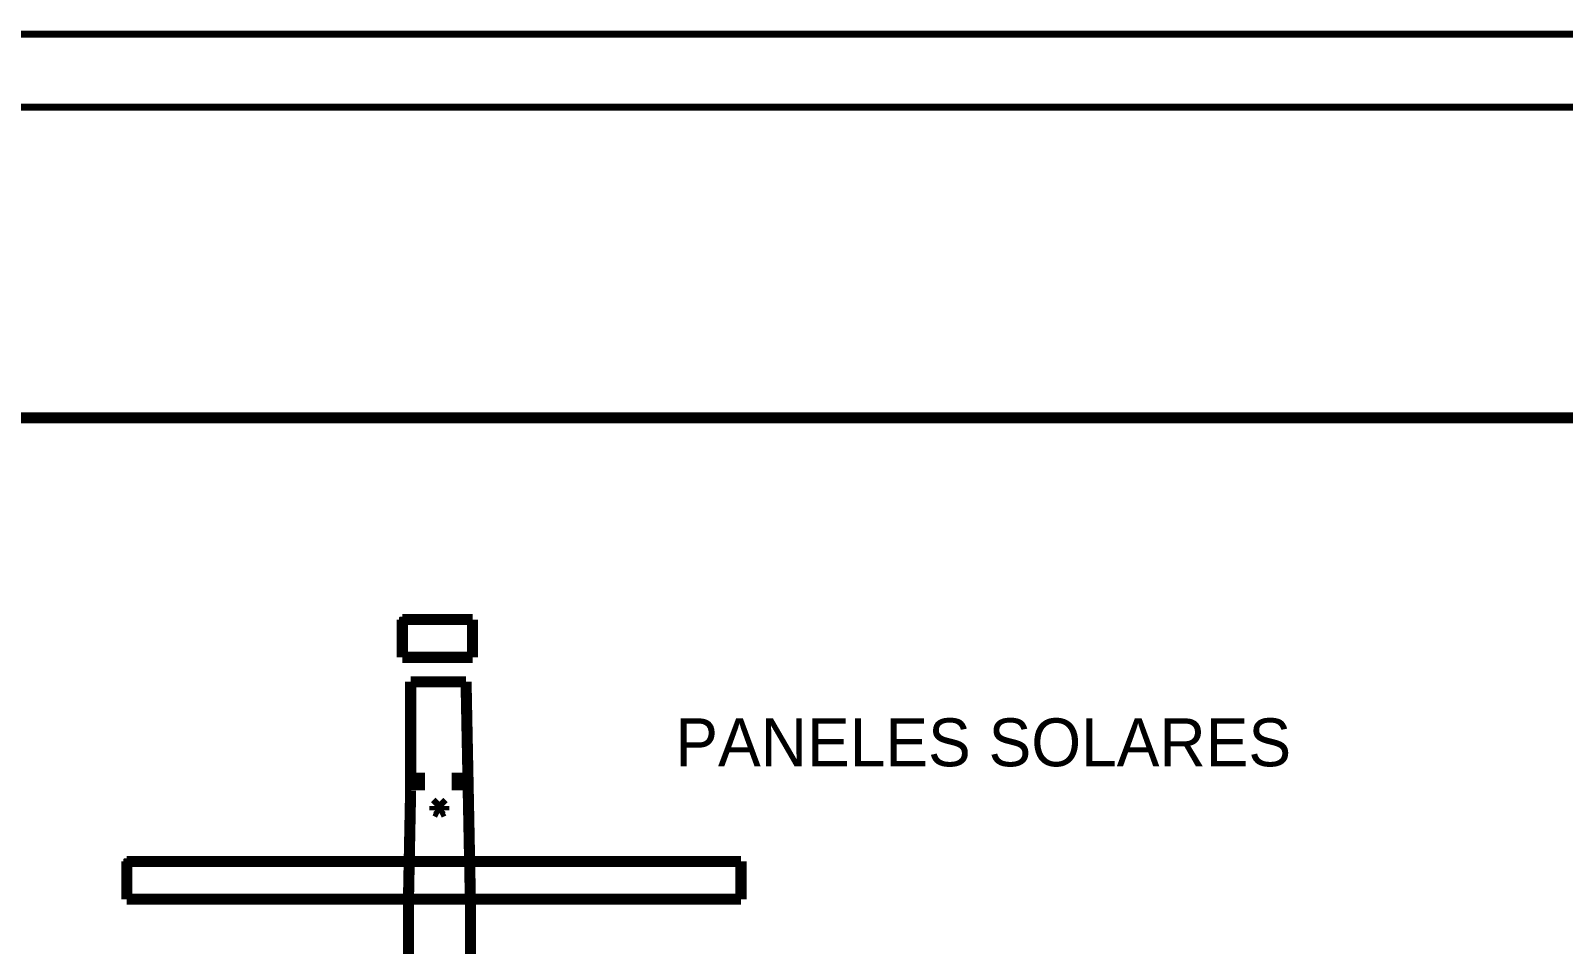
# Model space of a CAD drawing. Extents: x 0.27 to 8.12, y 0.27 to 5.77.
# Drawn here: x 1.419 to 2.571, y 5.088 to 5.774 of the extents above; entities that cross this region are included whole.
import ezdxf

# ---------------------------------------------------------------- set-up
doc = ezdxf.new("R2010")
doc.units = 0
doc.layers.get('0').update_dxf_attribs({"linetype": 'CONTINUOUS'})

msp = doc.modelspace()

# ---------------------------------------------------------------- linework, layer by layer
at = {"color": 7, "const_width": 0.005208}
msp.add_lwpolyline([(0.270025, 0.273298), (8.120004, 0.273298), (8.120004, 5.771617), (0.270025, 5.771617), (0.270025, 0.273298)], close=True, dxfattribs=at)
at = {"color": 0}
for points, const_width in [([(8.063363, 5.716658), (0.325025, 5.716658)], 0.005208), ([(1.705016, 5.284962), (1.746686, 5.284962)], 0.008333), ([(1.705016, 5.284962), (1.705016, 5.20331)], 0.008333), ([(1.746686, 5.284962), (1.748306, 5.20331)], 0.008333), ([(1.711626, 5.216658), (1.711626, 5.20331)], 0.008333), ([(1.740006, 5.216658), (1.740006, 5.20331)], 0.008333), ([(1.705016, 5.20331), (1.703336, 5.118295)], 0.008333), ([(1.748306, 5.20331), (1.749986, 5.118295)], 0.008333), ([(1.726656, 5.194956), (1.723296, 5.191647)], 0.008333), ([(1.723296, 5.191647), (1.723296, 5.188283)], 0.008333), ([(1.726656, 5.193274), (1.724976, 5.191647)], 0.008333), ([(1.724976, 5.191647), (1.724976, 5.189965)], 0.008333), ([(1.729976, 5.191647), (1.726656, 5.194956)], 0.008333), ([(1.728336, 5.191647), (1.726656, 5.193274)], 0.008333), ([(1.728336, 5.189965), (1.728336, 5.191647)], 0.008333), ([(1.729976, 5.188283), (1.729976, 5.191647)], 0.008333), ([(1.723296, 5.188283), (1.726656, 5.186655)], 0.008333), ([(1.724976, 5.189965), (1.726656, 5.188283)], 0.008333), ([(1.726656, 5.188283), (1.728336, 5.189965)], 0.008333), ([(1.726656, 5.186655), (1.729976, 5.188283)], 0.008333), ([(1.703336, 5.118295), (1.703336, 5.014942)], 0.008333), ([(1.749986, 5.118295), (1.749986, 5.014942)], 0.008333)]:
    msp.add_lwpolyline(points, dxfattribs=dict(at, const_width=const_width))
at = {"color": 2, "const_width": 0.008333}
msp.add_lwpolyline([(0.423326, 5.483313), (3.821656, 5.483313)], dxfattribs=at)
at = {"color": 4, "const_width": 0.008333}
for points in [[(1.698756, 5.303348), (1.698756, 5.331723)], [(1.698756, 5.331723), (1.751691, 5.331723)], [(1.751535, 5.331723), (1.751535, 5.303348)], [(1.751691, 5.303348), (1.698756, 5.303348)], [(1.491626, 5.14998), (1.953336, 5.14998)], [(1.491626, 5.121605), (1.491626, 5.14998)], [(1.953336, 5.14998), (1.953336, 5.121605)], [(1.953336, 5.121605), (1.491626, 5.121605)]]:
    msp.add_lwpolyline(points, dxfattribs=at)
at = {"color": 4}
for points in [[(1.698756, 5.331723), (1.697136, 5.331723), (1.697136, 5.333351), (1.698756, 5.333351), (1.698756, 5.331723)], [(1.491626, 5.14998), (1.490006, 5.14998), (1.490006, 5.151608), (1.491626, 5.151608), (1.491626, 5.14998)]]:
    msp.add_lwpolyline(points, close=True, dxfattribs=at)
at = {"color": 0}
for points in [[(1.726656, 5.186655), (1.724976, 5.186655), (1.724976, 5.188283), (1.726656, 5.188283), (1.726656, 5.186655)], [(1.728336, 5.189965), (1.726656, 5.189965), (1.726656, 5.191647), (1.728336, 5.191647), (1.728336, 5.189965)]]:
    msp.add_lwpolyline(points, close=True, dxfattribs=at)

# ---------------------------------------------------------------- texts
at = {"linetype": 'BYBLOCK'}
msp.add_text('PANELES SOLARES', height=0.036, dxfattribs=at).set_placement((1.903946, 5.221483))

doc.saveas('drawing.dxf')
